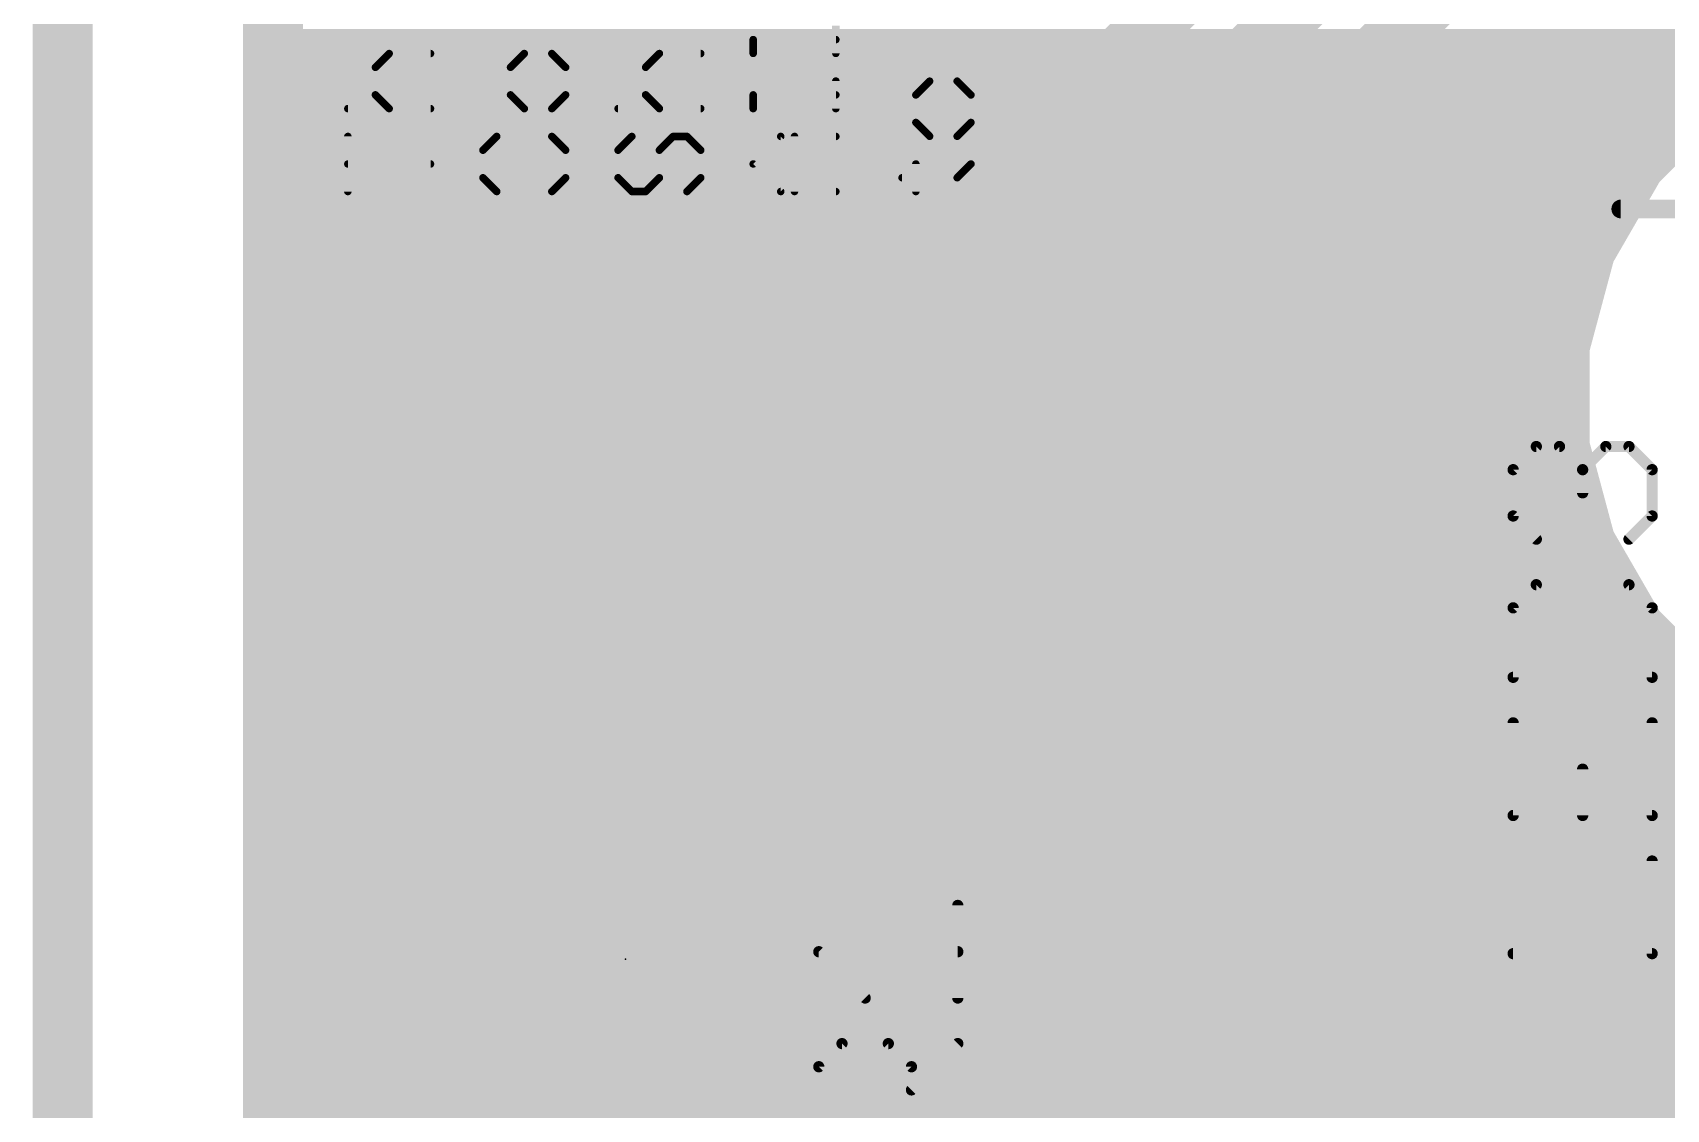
# Model space of a CAD drawing. Extents: x -0.2 to 42.2, y -0.3 to 59.1.
# Drawn here: x -0.2 to 10.85, y 29.46 to 36.75 of the extents above; entities that cross this region are included whole.
import ezdxf

# ---------------------------------------------------------------- set-up
doc = ezdxf.new("R2010")
doc.units = 0
for name, color, linetype in [('1', 22, 'CONTINUOUS'), ('16', 175, 'CONTINUOUS'), ('20', 7, 'CONTINUOUS'), ('21', 253, 'CONTINUOUS'), ('23', 7, 'CONTINUOUS'), ('25', 253, 'CONTINUOUS'), ('29', 253, 'CONTINUOUS')]:
    doc.layers.add(name, color=color, linetype=linetype)

# ---------------------------------------------------------------- blocks, each defined once
blk = doc.blocks.new('RECT')
blk.add_solid([(-0.5, -0.5), (0.5, -0.5), (-0.5, 0.5), (0.5, 0.5)])

msp = doc.modelspace()

# ---------------------------------------------------------------- linework, layer by layer
at = {"layer": '1', "const_width": 0.4064}
for points in [[(1.4224, 1.4224), (1.4224, 56.5776)], [(16.4338, 45.8709), (3.2932, 32.7303)], [(3.81, 32.385), (17.145, 45.72)], [(4.7509, 32.4638), (17.0732, 44.7861)], [(1.4224, 36.576), (7.1389, 36.576)], [(8.8631, 36.576), (11.4936, 36.576)], [(11.1225, 36.3459), (10.6441, 35.8675)], [(1.4224, 36.1696), (6.7325, 36.1696)], [(8.4567, 36.1696), (10.9462, 36.1696)], [(10.6441, 35.8675), (10.3059, 35.2817)], [(1.4224, 35.7632), (6.3261, 35.7632)], [(8.0503, 35.7632), (10.5839, 35.7632)], [(1.4224, 35.3568), (5.9197, 35.3568)], [(7.6439, 35.3568), (10.3493, 35.3568)], [(10.3059, 35.2817), (10.1308, 34.6282)], [(1.4224, 34.9504), (5.5133, 34.9504)], [(7.2375, 34.9504), (10.2171, 34.9504)], [(10.1308, 34.6282), (10.1308, 33.9518)], [(1.4224, 34.544), (5.1069, 34.544)], [(6.8311, 34.544), (10.1308, 34.544)], [(1.4224, 34.1376), (4.7005, 34.1376)], [(6.4247, 34.1376), (10.1308, 34.1376)], [(10.1308, 33.9518), (10.3059, 33.2983)], [(1.4224, 33.7312), (4.2941, 33.7312)], [(6.0183, 33.7312), (10.1899, 33.7312)], [(1.4224, 33.3248), (3.8877, 33.3248)], [(5.6119, 33.3248), (10.2988, 33.3248)], [(10.3059, 33.2983), (10.6441, 32.7125)], [(1.4224, 32.9184), (3.4813, 32.9184)], [(5.2055, 32.9184), (10.5252, 32.9184)], [(3.2932, 32.7303), (3.2004, 32.5063)], [(10.6441, 32.7125), (11.1225, 32.2341)], [(1.4224, 32.512), (3.2028, 32.512)], [(2.8917, 32.4864), (2.6536, 32.2483)], [(3.2004, 32.4864), (2.8917, 32.4864)], [(3.2004, 32.5063), (3.2004, 32.4864)], [(4.9664, 32.2483), (4.7509, 32.4638)], [(4.7991, 32.512), (10.8446, 32.512)], [(3.81, 31.43), (3.81, 32.385)], [(2.6536, 32.2483), (2.6536, 30.6117)], [(4.9664, 30.6117), (4.9664, 32.2483)], [(1.4224, 32.1056), (2.6536, 32.1056)], [(4.9664, 32.1056), (11.3451, 32.1056)], [(1.4224, 31.6992), (2.6536, 31.6992)], [(4.9664, 31.6992), (11.4936, 31.6992)], [(1.4224, 31.2928), (2.6536, 31.2928)], [(4.9664, 31.2928), (11.4936, 31.2928)], [(1.4224, 30.8864), (2.6536, 30.8864)], [(4.9664, 30.8864), (11.6289, 30.8864)], [(2.6536, 30.6117), (2.7853, 30.48)], [(4.8347, 30.48), (4.9664, 30.6117)], [(1.4224, 30.48), (2.7853, 30.48)], [(2.7853, 30.48), (2.6536, 30.3483)], [(4.9664, 30.3483), (4.8347, 30.48)], [(4.8347, 30.48), (12.4729, 30.48)], [(2.6536, 30.3483), (2.6536, 28.7117)], [(4.9664, 28.7117), (4.9664, 30.3483)], [(1.4224, 30.0736), (2.6536, 30.0736)], [(4.9664, 30.0736), (12.8793, 30.0736)], [(1.4224, 29.6672), (2.6536, 29.6672)], [(4.9664, 29.6672), (15.3924, 29.6672)], [(3.81, 20.955), (3.81, 29.53)], [(1.4224, 29.2608), (2.6536, 29.2608)], [(4.9664, 29.2608), (15.3924, 29.2608)]]:
    msp.add_lwpolyline(points, dxfattribs=at)
at = {"layer": '1', "const_width": 0.2032}
for points in [[(1.4224, 36.6776, 1), (1.4224, 36.4744)], [(7.1389, 36.4744, 1), (7.1389, 36.6776)], [(8.8631, 36.6776, 1), (8.8631, 36.4744)], [(1.4224, 36.2712, 1), (1.4224, 36.068)], [(6.7325, 36.068, 1), (6.7325, 36.2712)], [(8.4567, 36.2712, 1), (8.4567, 36.068)], [(10.9462, 36.068, 1), (10.9462, 36.2712)], [(10.7321, 35.8167, 1), (10.5561, 35.9183)], [(1.4224, 35.8648, 1), (1.4224, 35.6616)], [(6.3261, 35.6616, 1), (6.3261, 35.8648)], [(8.0503, 35.8648, 1), (8.0503, 35.6616)], [(10.5723, 35.9394, 1), (10.716, 35.7957)], [(10.5839, 35.6616, 1), (10.5839, 35.8648)], [(1.4224, 35.4584, 1), (1.4224, 35.2552)], [(5.9197, 35.2552, 1), (5.9197, 35.4584)], [(7.6439, 35.4584, 1), (7.6439, 35.2552)], [(10.3493, 35.2552, 1), (10.3493, 35.4584)], [(10.2179, 35.3325, 1), (10.3939, 35.2309)], [(10.404, 35.2554, 1), (10.2077, 35.308)], [(1.4224, 35.052, 1), (1.4224, 34.8488)], [(5.5133, 34.8488, 1), (5.5133, 35.052)], [(7.2375, 35.052, 1), (7.2375, 34.8488)], [(10.2171, 34.8488, 1), (10.2171, 35.052)], [(10.2324, 34.6282, 1), (10.0292, 34.6282)], [(1.4224, 34.6456, 1), (1.4224, 34.4424)], [(5.1069, 34.4424, 1), (5.1069, 34.6456)], [(6.8311, 34.6456, 1), (6.8311, 34.4424)], [(10.0327, 34.6545, 1), (10.2289, 34.6019)], [(10.1308, 34.4424, 1), (10.1308, 34.6456)], [(1.4224, 34.2392, 1), (1.4224, 34.036)], [(4.7005, 34.036, 1), (4.7005, 34.2392)], [(6.4247, 34.2392, 1), (6.4247, 34.036)], [(10.1308, 34.036, 1), (10.1308, 34.2392)], [(10.2289, 33.9781, 1), (10.0327, 33.9255)], [(10.0292, 33.9518, 1), (10.2324, 33.9518)], [(1.4224, 33.8328, 1), (1.4224, 33.6296)], [(4.2941, 33.6296, 1), (4.2941, 33.8328)], [(6.0183, 33.8328, 1), (6.0183, 33.6296)], [(10.1899, 33.6296, 1), (10.1899, 33.8328)], [(1.4224, 33.4264, 1), (1.4224, 33.2232)], [(3.8877, 33.2232, 1), (3.8877, 33.4264)], [(5.6119, 33.4264, 1), (5.6119, 33.2232)], [(10.3939, 33.3491, 1), (10.2179, 33.2475)], [(10.2988, 33.2232, 1), (10.2988, 33.4264)], [(10.2077, 33.272, 1), (10.404, 33.3246)], [(1.4224, 33.02, 1), (1.4224, 32.8168)], [(3.4813, 32.8168, 1), (3.4813, 33.02)], [(5.2055, 33.02, 1), (5.2055, 32.8168)], [(10.5252, 32.8168, 1), (10.5252, 33.02)], [(3.2214, 32.8022, 1), (3.365, 32.6585)], [(3.3871, 32.6914, 1), (3.1993, 32.7692)], [(10.716, 32.7843, 1), (10.5723, 32.6406)], [(10.5561, 32.6617, 1), (10.7321, 32.7633)], [(1.4224, 32.6136, 1), (1.4224, 32.4104)], [(2.8917, 32.588, 1), (2.8917, 32.3848)], [(2.9635, 32.4146, 1), (2.8198, 32.5582)], [(3.302, 32.5063, 1), (3.0988, 32.5063)], [(3.1065, 32.5451, 1), (3.2943, 32.4674)], [(3.2004, 32.3848, 1), (3.2004, 32.588)], [(3.2028, 32.4104, 1), (3.2028, 32.6136)], [(4.8228, 32.5357, 1), (4.6791, 32.392)], [(4.6791, 32.5357, 1), (4.8228, 32.392)], [(4.7991, 32.6136, 1), (4.7991, 32.4104)], [(10.8446, 32.4104, 1), (10.8446, 32.6136)], [(3.0988, 32.4864, 1), (3.302, 32.4864)], [(3.9116, 32.385, 1), (3.7084, 32.385)], [(3.7382, 32.4568, 1), (3.8818, 32.3132)], [(2.7552, 32.2483, 1), (2.552, 32.2483)], [(2.5818, 32.3202, 1), (2.7254, 32.1765)], [(5.068, 32.2483, 1), (4.8648, 32.2483)], [(4.8946, 32.1765, 1), (5.0382, 32.3202)], [(1.4224, 32.2072, 1), (1.4224, 32.004)], [(2.6536, 32.004, 1), (2.6536, 32.2072)], [(4.9664, 32.2072, 1), (4.9664, 32.004)], [(1.4224, 31.8008, 1), (1.4224, 31.5976)], [(2.6536, 31.5976, 1), (2.6536, 31.8008)], [(4.9664, 31.8008, 1), (4.9664, 31.5976)], [(3.7084, 31.43, 1), (3.9116, 31.43)], [(1.4224, 31.3944, 1), (1.4224, 31.1912)], [(2.6536, 31.1912, 1), (2.6536, 31.3944)], [(4.9664, 31.3944, 1), (4.9664, 31.1912)], [(1.4224, 30.988, 1), (1.4224, 30.7848)], [(2.6536, 30.7848, 1), (2.6536, 30.988)], [(4.9664, 30.988, 1), (4.9664, 30.7848)], [(2.7254, 30.6835, 1), (2.5818, 30.5398)], [(5.0382, 30.5398, 1), (4.8946, 30.6835)], [(1.4224, 30.5816, 1), (1.4224, 30.3784)], [(2.552, 30.6117, 1), (2.7552, 30.6117)], [(2.8571, 30.4082, 1), (2.7134, 30.5518)], [(2.7134, 30.4082, 1), (2.8571, 30.5518)], [(2.7853, 30.3784, 1), (2.7853, 30.5816)], [(4.8347, 30.5816, 1), (4.8347, 30.3784)], [(4.9066, 30.5518, 1), (4.7629, 30.4082)], [(4.7629, 30.5518, 1), (4.9066, 30.4082)], [(4.8648, 30.6117, 1), (5.068, 30.6117)], [(2.7552, 30.3483, 1), (2.552, 30.3483)], [(2.5818, 30.4202, 1), (2.7254, 30.2765)], [(5.068, 30.3483, 1), (4.8648, 30.3483)], [(4.8946, 30.2765, 1), (5.0382, 30.4202)], [(1.4224, 30.1752, 1), (1.4224, 29.972)], [(2.6536, 29.972, 1), (2.6536, 30.1752)], [(4.9664, 30.1752, 1), (4.9664, 29.972)], [(1.4224, 29.7688, 1), (1.4224, 29.5656)], [(2.6536, 29.5656, 1), (2.6536, 29.7688)], [(4.9664, 29.7688, 1), (4.9664, 29.5656)], [(3.9116, 29.53, 1), (3.7084, 29.53)], [(1.4224, 29.3624, 1), (1.4224, 29.1592)], [(2.6536, 29.1592, 1), (2.6536, 29.3624)], [(4.9664, 29.3624, 1), (4.9664, 29.1592)]]:
    msp.add_lwpolyline(points, format="xyb", dxfattribs=at)
at = {"layer": '16', "const_width": 0.4064}
for points in [[(1.4224, 1.4224), (1.4224, 56.5776)], [(1.4224, 36.576), (11.5211, 36.576)], [(11.1225, 36.3459), (10.6441, 35.8675)], [(1.4224, 36.1696), (10.9462, 36.1696)], [(10.6441, 35.8675), (10.3059, 35.2817)], [(1.4224, 35.7632), (10.5839, 35.7632)], [(1.4224, 35.3568), (10.3493, 35.3568)], [(10.3059, 35.2817), (10.1308, 34.6282)], [(1.4224, 34.9504), (10.2171, 34.9504)], [(10.1308, 34.6282), (10.1308, 33.9518)], [(1.4224, 34.544), (10.1308, 34.544)], [(1.4224, 34.1376), (10.1308, 34.1376)], [(10.1308, 33.9518), (10.3059, 33.2983)], [(1.4224, 33.7312), (10.1899, 33.7312)], [(1.4224, 33.3248), (10.2988, 33.3248)], [(10.3059, 33.2983), (10.6441, 32.7125)], [(1.4224, 32.9184), (10.5252, 32.9184)], [(10.6441, 32.7125), (11.1225, 32.2341)], [(1.4224, 32.512), (10.8446, 32.512)], [(1.4224, 32.1056), (11.3451, 32.1056)], [(1.4224, 31.6992), (40.5776, 31.6992)], [(1.4224, 31.2928), (40.5776, 31.2928)], [(1.4224, 30.8864), (40.5776, 30.8864)], [(1.4224, 30.48), (40.5776, 30.48)], [(1.4224, 30.0736), (40.5776, 30.0736)], [(1.4224, 29.6672), (40.5776, 29.6672)], [(1.4224, 29.2608), (40.5776, 29.2608)]]:
    msp.add_lwpolyline(points, dxfattribs=at)
at = {"layer": '16', "const_width": 0.2032}
for points in [[(1.4224, 36.6776, 1), (1.4224, 36.4744)], [(1.4224, 36.2712, 1), (1.4224, 36.068)], [(10.9462, 36.068, 1), (10.9462, 36.2712)], [(10.7321, 35.8167, 1), (10.5561, 35.9183)], [(1.4224, 35.8648, 1), (1.4224, 35.6616)], [(10.5723, 35.9394, 1), (10.716, 35.7957)], [(10.5839, 35.6616, 1), (10.5839, 35.8648)], [(1.4224, 35.4584, 1), (1.4224, 35.2552)], [(10.3493, 35.2552, 1), (10.3493, 35.4584)], [(10.2179, 35.3325, 1), (10.3939, 35.2309)], [(10.404, 35.2554, 1), (10.2077, 35.308)], [(1.4224, 35.052, 1), (1.4224, 34.8488)], [(10.2171, 34.8488, 1), (10.2171, 35.052)], [(10.2324, 34.6282, 1), (10.0292, 34.6282)], [(1.4224, 34.6456, 1), (1.4224, 34.4424)], [(10.0327, 34.6545, 1), (10.2289, 34.6019)], [(10.1308, 34.4424, 1), (10.1308, 34.6456)], [(1.4224, 34.2392, 1), (1.4224, 34.036)], [(10.1308, 34.036, 1), (10.1308, 34.2392)], [(10.2289, 33.9781, 1), (10.0327, 33.9255)], [(10.0292, 33.9518, 1), (10.2324, 33.9518)], [(1.4224, 33.8328, 1), (1.4224, 33.6296)], [(10.1899, 33.6296, 1), (10.1899, 33.8328)], [(1.4224, 33.4264, 1), (1.4224, 33.2232)], [(10.3939, 33.3491, 1), (10.2179, 33.2475)], [(10.2988, 33.2232, 1), (10.2988, 33.4264)], [(10.2077, 33.272, 1), (10.404, 33.3246)], [(1.4224, 33.02, 1), (1.4224, 32.8168)], [(10.5252, 32.8168, 1), (10.5252, 33.02)], [(10.716, 32.7843, 1), (10.5723, 32.6406)], [(10.5561, 32.6617, 1), (10.7321, 32.7633)], [(1.4224, 32.6136, 1), (1.4224, 32.4104)], [(10.8446, 32.4104, 1), (10.8446, 32.6136)], [(1.4224, 32.2072, 1), (1.4224, 32.004)], [(1.4224, 31.8008, 1), (1.4224, 31.5976)], [(1.4224, 31.3944, 1), (1.4224, 31.1912)], [(1.4224, 30.988, 1), (1.4224, 30.7848)], [(1.4224, 30.5816, 1), (1.4224, 30.3784)], [(1.4224, 30.1752, 1), (1.4224, 29.972)], [(1.4224, 29.7688, 1), (1.4224, 29.5656)], [(1.4224, 29.3624, 1), (1.4224, 29.1592)]]:
    msp.add_lwpolyline(points, format="xyb", dxfattribs=at)
at = {"layer": '20', "const_width": 0.4064}
msp.add_lwpolyline([(0, 0), (0, 58)], dxfattribs=at)
at = {"layer": '21'}
for points, const_width in [([(5.2324, 36.6138), (5.2324, 36.8003)], 0.0508), ([(4.6731, 36.6138), (4.6731, 36.707)], 0.0508), ([(4.6731, 36.707), (5.2324, 36.707)], 0.0508), ([(2.1164, 36.5193), (2.2096, 36.6125)], 0.0508), ([(2.2096, 36.6125), (2.4892, 36.6125)], 0.0508), ([(3.124, 36.6125), (3.0308, 36.5193)], 0.0508), ([(3.3104, 36.6125), (3.124, 36.6125)], 0.0508), ([(3.4036, 36.5193), (3.3104, 36.6125)], 0.0508), ([(3.9452, 36.5193), (4.0384, 36.6125)], 0.0508), ([(4.0384, 36.6125), (4.318, 36.6125)], 0.0508), ([(2.1164, 36.3328), (2.1164, 36.5193)], 0.0508), ([(3.0308, 36.5193), (3.0308, 36.3328)], 0.0508), ([(3.4036, 36.3328), (3.4036, 36.5193)], 0.0508), ([(3.9452, 36.3328), (3.9452, 36.5193)], 0.0508), ([(5.2324, 36.2396), (5.2324, 36.4261)], 0.0508), ([(5.8672, 36.4254), (5.774, 36.3322)], 0.0508), ([(6.0536, 36.4254), (5.8672, 36.4254)], 0.0508), ([(6.1468, 36.3322), (6.0536, 36.4254)], 0.0508), ([(1.9299, 36.2396), (2.4892, 36.2396)], 0.0508), ([(2.2096, 36.2396), (2.1164, 36.3328)], 0.0508), ([(3.0308, 36.3328), (3.124, 36.2396)], 0.0508), ([(3.124, 36.2396), (3.3104, 36.2396)], 0.0508), ([(3.3104, 36.2396), (3.4036, 36.3328)], 0.0508), ([(3.7587, 36.2396), (4.318, 36.2396)], 0.0508), ([(4.0384, 36.2396), (3.9452, 36.3328)], 0.0508), ([(4.6731, 36.2396), (4.6731, 36.3328)], 0.0508), ([(4.6731, 36.3328), (5.2324, 36.3328)], 0.0508), ([(5.774, 36.3322), (5.774, 36.1457)], 0.0508), ([(6.1468, 36.1457), (6.1468, 36.3322)], 0.0508), ([(5.774, 36.1457), (5.8672, 36.0525)], 0.0508), ([(6.0536, 36.0525), (6.1468, 36.1457)], 0.0508), ([(1.9299, 35.6783), (1.9299, 36.0512)], 0.0508), ([(2.9375, 36.0512), (2.8443, 35.958)], 0.0508), ([(3.4036, 35.958), (3.3104, 36.0512)], 0.0508), ([(3.8519, 36.0512), (3.7587, 35.958)], 0.0508), ([(4.0384, 35.958), (4.1316, 36.0512)], 0.0508), ([(4.1316, 36.0512), (4.2248, 36.0512)], 0.0508), ([(4.2248, 36.0512), (4.318, 35.958)], 0.0508), ([(4.6731, 35.8647), (4.8596, 36.0512)], 0.0508), ([(4.8596, 36.0512), (5.2324, 36.0512)], 0.0508), ([(4.9528, 35.6783), (4.9528, 36.0512)], 0.0508), ([(5.8672, 36.0525), (6.0536, 36.0525)], 0.0508), ([(2.8443, 35.958), (2.8443, 35.7715)], 0.0508), ([(3.4036, 35.7715), (3.4036, 35.958)], 0.0508), ([(3.7587, 35.958), (3.7587, 35.7715)], 0.0508), ([(4.0384, 35.7715), (4.0384, 35.958)], 0.0508), ([(4.318, 35.958), (4.318, 35.7715)], 0.0508), ([(2.4892, 35.8647), (1.9299, 35.8647)], 0.0508), ([(4.8596, 35.6783), (4.6731, 35.8647)], 0.0508), ([(5.774, 35.6783), (5.774, 35.8647)], 0.0508), ([(6.0536, 35.7715), (6.1468, 35.8647)], 0.0508), ([(2.8443, 35.7715), (2.9375, 35.6783)], 0.0508), ([(3.3104, 35.6783), (3.4036, 35.7715)], 0.0508), ([(3.7587, 35.7715), (3.8519, 35.6783)], 0.0508), ([(3.9452, 35.6783), (4.0384, 35.7715)], 0.0508), ([(4.318, 35.7715), (4.2248, 35.6783)], 0.0508), ([(5.6807, 35.7715), (6.0536, 35.7715)], 0.0508), ([(2.9375, 35.6783), (3.3104, 35.6783)], 0.0508), ([(3.8519, 35.6783), (3.9452, 35.6783)], 0.0508), ([(5.2324, 35.6783), (4.8596, 35.6783)], 0.0508), ([(11.815, 35.56), (10.545, 35.56)], 0.127)]:
    msp.add_lwpolyline(points, dxfattribs=dict(at, const_width=const_width))
for points, const_width in [([(4.6858, 36.707, 1), (4.6604, 36.707)], 0.0254), ([(4.6731, 36.7197, 1), (4.6731, 36.6943)], 0.0254), ([(5.2324, 36.6943, 1), (5.2324, 36.7197)], 0.0254), ([(2.2096, 36.6252, 1), (2.2096, 36.5998)], 0.0254), ([(2.2185, 36.6035, 1), (2.2006, 36.6215)], 0.0254), ([(2.4892, 36.5998, 1), (2.4892, 36.6252)], 0.0254), ([(3.124, 36.6252, 1), (3.124, 36.5998)], 0.0254), ([(3.1329, 36.6035, 1), (3.115, 36.6215)], 0.0254), ([(3.3194, 36.6215, 1), (3.3014, 36.6035)], 0.0254), ([(3.3104, 36.5998, 1), (3.3104, 36.6252)], 0.0254), ([(4.0384, 36.6252, 1), (4.0384, 36.5998)], 0.0254), ([(4.0473, 36.6035, 1), (4.0294, 36.6215)], 0.0254), ([(4.318, 36.5998, 1), (4.318, 36.6252)], 0.0254), ([(4.6604, 36.6138, 1), (4.6858, 36.6138)], 0.0254), ([(5.2197, 36.6138, 1), (5.2451, 36.6138)], 0.0254), ([(2.1291, 36.5193, 1), (2.1037, 36.5193)], 0.0254), ([(2.1074, 36.5282, 1), (2.1253, 36.5103)], 0.0254), ([(3.0435, 36.5193, 1), (3.0181, 36.5193)], 0.0254), ([(3.0218, 36.5282, 1), (3.0397, 36.5103)], 0.0254), ([(3.4163, 36.5193, 1), (3.3909, 36.5193)], 0.0254), ([(3.3946, 36.5103, 1), (3.4126, 36.5282)], 0.0254), ([(3.9579, 36.5193, 1), (3.9325, 36.5193)], 0.0254), ([(3.9362, 36.5282, 1), (3.9541, 36.5103)], 0.0254), ([(5.2451, 36.4261, 1), (5.2197, 36.4261)], 0.0254), ([(5.8672, 36.4381, 1), (5.8672, 36.4127)], 0.0254), ([(5.8761, 36.4164, 1), (5.8582, 36.4344)], 0.0254), ([(6.0626, 36.4344, 1), (6.0446, 36.4164)], 0.0254), ([(6.0536, 36.4127, 1), (6.0536, 36.4381)], 0.0254), ([(1.9299, 36.2523, 1), (1.9299, 36.2269)], 0.0254), ([(2.1253, 36.3418, 1), (2.1074, 36.3239)], 0.0254), ([(2.1037, 36.3328, 1), (2.1291, 36.3328)], 0.0254), ([(2.4892, 36.2269, 1), (2.4892, 36.2523)], 0.0254), ([(3.0397, 36.3418, 1), (3.0218, 36.3239)], 0.0254), ([(3.0181, 36.3328, 1), (3.0435, 36.3328)], 0.0254), ([(3.124, 36.2523, 1), (3.124, 36.2269)], 0.0254), ([(3.3104, 36.2269, 1), (3.3104, 36.2523)], 0.0254), ([(3.3909, 36.3328, 1), (3.4163, 36.3328)], 0.0254), ([(3.4126, 36.3239, 1), (3.3946, 36.3418)], 0.0254), ([(3.7587, 36.2523, 1), (3.7587, 36.2269)], 0.0254), ([(3.9541, 36.3418, 1), (3.9362, 36.3239)], 0.0254), ([(3.9325, 36.3328, 1), (3.9579, 36.3328)], 0.0254), ([(4.318, 36.2269, 1), (4.318, 36.2523)], 0.0254), ([(4.6858, 36.3328, 1), (4.6604, 36.3328)], 0.0254), ([(4.6731, 36.3455, 1), (4.6731, 36.3201)], 0.0254), ([(5.2324, 36.3201, 1), (5.2324, 36.3455)], 0.0254), ([(5.7866, 36.3322, 1), (5.7613, 36.3322)], 0.0254), ([(5.765, 36.3411, 1), (5.7829, 36.3232)], 0.0254), ([(6.1595, 36.3322, 1), (6.1341, 36.3322)], 0.0254), ([(6.1378, 36.3232, 1), (6.1558, 36.3411)], 0.0254), ([(2.2006, 36.2306, 1), (2.2185, 36.2486)], 0.0254), ([(3.115, 36.2306, 1), (3.1329, 36.2486)], 0.0254), ([(3.3014, 36.2486, 1), (3.3194, 36.2306)], 0.0254), ([(4.0294, 36.2306, 1), (4.0473, 36.2486)], 0.0254), ([(4.6604, 36.2396, 1), (4.6858, 36.2396)], 0.0254), ([(5.2197, 36.2396, 1), (5.2451, 36.2396)], 0.0254), ([(5.7829, 36.1547, 1), (5.765, 36.1368)], 0.0254), ([(5.7613, 36.1457, 1), (5.7866, 36.1457)], 0.0254), ([(6.1341, 36.1457, 1), (6.1595, 36.1457)], 0.0254), ([(6.1558, 36.1368, 1), (6.1378, 36.1547)], 0.0254), ([(1.9426, 36.0512, 1), (1.9172, 36.0512)], 0.0254), ([(2.9465, 36.0422, 1), (2.9286, 36.0601)], 0.0254), ([(3.3194, 36.0601, 1), (3.3014, 36.0422)], 0.0254), ([(3.8609, 36.0422, 1), (3.843, 36.0601)], 0.0254), ([(4.1316, 36.0639, 1), (4.1316, 36.0385)], 0.0254), ([(4.1406, 36.0422, 1), (4.1226, 36.0601)], 0.0254), ([(4.2338, 36.0601, 1), (4.2158, 36.0422)], 0.0254), ([(4.2248, 36.0385, 1), (4.2248, 36.0639)], 0.0254), ([(4.8596, 36.0639, 1), (4.8596, 36.0385)], 0.0254), ([(4.8685, 36.0422, 1), (4.8506, 36.0601)], 0.0254), ([(4.9655, 36.0512, 1), (4.9401, 36.0512)], 0.0254), ([(5.2324, 36.0385, 1), (5.2324, 36.0639)], 0.0254), ([(5.8672, 36.0652, 1), (5.8672, 36.0398)], 0.0254), ([(5.8582, 36.0435, 1), (5.8761, 36.0615)], 0.0254), ([(6.0446, 36.0615, 1), (6.0626, 36.0435)], 0.0254), ([(6.0536, 36.0398, 1), (6.0536, 36.0652)], 0.0254), ([(2.857, 35.958, 1), (2.8316, 35.958)], 0.0254), ([(2.8353, 35.9669, 1), (2.8533, 35.949)], 0.0254), ([(3.4163, 35.958, 1), (3.3909, 35.958)], 0.0254), ([(3.3946, 35.949, 1), (3.4126, 35.9669)], 0.0254), ([(3.7714, 35.958, 1), (3.746, 35.958)], 0.0254), ([(3.7497, 35.9669, 1), (3.7677, 35.949)], 0.0254), ([(4.0511, 35.958, 1), (4.0257, 35.958)], 0.0254), ([(4.0294, 35.9669, 1), (4.0473, 35.949)], 0.0254), ([(4.3307, 35.958, 1), (4.3053, 35.958)], 0.0254), ([(4.309, 35.949, 1), (4.327, 35.9669)], 0.0254), ([(1.9299, 35.8774, 1), (1.9299, 35.852)], 0.0254), ([(2.4892, 35.852, 1), (2.4892, 35.8774)], 0.0254), ([(4.6821, 35.8737, 1), (4.6641, 35.8558)], 0.0254), ([(4.6641, 35.8737, 1), (4.6821, 35.8558)], 0.0254), ([(5.7866, 35.8647, 1), (5.7613, 35.8647)], 0.0254), ([(6.1558, 35.8558, 1), (6.1378, 35.8737)], 0.0254), ([(2.8533, 35.7805, 1), (2.8353, 35.7625)], 0.0254), ([(2.8316, 35.7715, 1), (2.857, 35.7715)], 0.0254), ([(3.3909, 35.7715, 1), (3.4163, 35.7715)], 0.0254), ([(3.4126, 35.7625, 1), (3.3946, 35.7805)], 0.0254), ([(3.7677, 35.7805, 1), (3.7497, 35.7625)], 0.0254), ([(3.746, 35.7715, 1), (3.7714, 35.7715)], 0.0254), ([(4.0257, 35.7715, 1), (4.0511, 35.7715)], 0.0254), ([(4.0473, 35.7625, 1), (4.0294, 35.7805)], 0.0254), ([(4.3053, 35.7715, 1), (4.3307, 35.7715)], 0.0254), ([(4.327, 35.7625, 1), (4.309, 35.7805)], 0.0254), ([(5.6807, 35.7842, 1), (5.6807, 35.7588)], 0.0254), ([(6.0446, 35.7805, 1), (6.0626, 35.7625)], 0.0254), ([(6.0536, 35.7588, 1), (6.0536, 35.7842)], 0.0254), ([(1.9172, 35.6783, 1), (1.9426, 35.6783)], 0.0254), ([(2.9375, 35.691, 1), (2.9375, 35.6656)], 0.0254), ([(2.9286, 35.6693, 1), (2.9465, 35.6873)], 0.0254), ([(3.3014, 35.6873, 1), (3.3194, 35.6693)], 0.0254), ([(3.3104, 35.6656, 1), (3.3104, 35.691)], 0.0254), ([(3.8519, 35.691, 1), (3.8519, 35.6656)], 0.0254), ([(3.843, 35.6693, 1), (3.8609, 35.6873)], 0.0254), ([(3.9362, 35.6873, 1), (3.9541, 35.6693)], 0.0254), ([(3.9452, 35.6656, 1), (3.9452, 35.691)], 0.0254), ([(4.2158, 35.6873, 1), (4.2338, 35.6693)], 0.0254), ([(4.8596, 35.691, 1), (4.8596, 35.6656)], 0.0254), ([(4.8506, 35.6693, 1), (4.8685, 35.6873)], 0.0254), ([(4.9401, 35.6783, 1), (4.9655, 35.6783)], 0.0254), ([(5.2324, 35.6656, 1), (5.2324, 35.691)], 0.0254), ([(5.7613, 35.6783, 1), (5.7866, 35.6783)], 0.0254), ([(10.545, 35.5918, 1), (10.545, 35.5282)], 0.0635)]:
    msp.add_lwpolyline(points, format="xyb", dxfattribs=dict(at, const_width=const_width))
at = {"layer": '23'}
msp.add_point((3.81, 30.48), dxfattribs=at)
at = {"layer": '25', "const_width": 0.0762}
for points in [[(9.8163, 33.795), (9.9731, 33.9517)], [(9.9731, 33.9517), (10.1298, 33.9517)], [(10.1298, 33.9517), (10.2866, 33.795)], [(10.2866, 33.795), (10.4434, 33.9517)], [(10.4434, 33.9517), (10.6001, 33.9517)], [(10.6001, 33.9517), (10.7569, 33.795)], [(9.8163, 33.4814), (9.8163, 33.795)], [(10.2866, 33.795), (10.2866, 33.6382)], [(10.7569, 33.795), (10.7569, 33.4814)], [(9.9731, 33.3247), (9.8163, 33.4814)], [(10.7569, 33.4814), (10.6001, 33.3247)], [(9.9731, 33.0162), (9.8163, 32.8594)], [(10.6001, 33.0162), (9.9731, 33.0162)], [(10.7569, 32.8594), (10.6001, 33.0162)], [(9.8163, 32.8594), (9.8163, 32.3891)], [(10.7569, 32.3891), (10.7569, 32.8594)], [(9.8163, 32.3891), (10.7569, 32.3891)], [(9.8163, 32.0807), (9.8163, 31.4536)], [(10.7569, 31.4536), (10.7569, 32.0807)], [(10.2866, 31.4536), (10.2866, 31.7672)], [(9.8163, 31.4536), (10.7569, 31.4536)], [(10.7569, 30.5181), (10.7569, 31.1452)], [(6.0579, 30.2176), (6.0579, 30.8447)], [(5.4308, 30.2176), (5.1173, 30.5311)], [(5.1173, 30.5311), (6.0579, 30.5311)], [(9.8163, 30.5181), (10.7569, 30.5181)], [(5.1173, 29.7524), (5.2741, 29.9091)], [(5.2741, 29.9091), (5.5876, 29.9091)], [(5.5876, 29.9091), (5.7444, 29.7524)], [(5.7444, 29.5956), (6.0579, 29.9091)], [(5.1173, 29.2821), (5.1173, 29.7524)], [(5.7444, 29.7524), (5.7444, 29.2821)]]:
    msp.add_lwpolyline(points, dxfattribs=at)
at = {"layer": '25', "const_width": 0.0381}
for points in [[(9.9731, 33.9708, 1), (9.9731, 33.9327)], [(9.9865, 33.9383, 1), (9.9596, 33.9652)], [(10.1433, 33.9652, 1), (10.1164, 33.9383)], [(10.1298, 33.9327, 1), (10.1298, 33.9708)], [(10.4434, 33.9708, 1), (10.4434, 33.9327)], [(10.4568, 33.9383, 1), (10.4299, 33.9652)], [(10.6136, 33.9652, 1), (10.5867, 33.9383)], [(10.6001, 33.9327, 1), (10.6001, 33.9708)], [(9.8353, 33.795, 1), (9.7972, 33.795)], [(10.3056, 33.795, 1), (10.2675, 33.795)], [(10.7759, 33.795, 1), (10.7378, 33.795)], [(9.8028, 33.8084, 1), (9.8298, 33.7815)], [(10.2731, 33.8084, 1), (10.3001, 33.7815)], [(10.2731, 33.7815, 1), (10.3001, 33.8084)], [(10.7434, 33.7815, 1), (10.7704, 33.8084)], [(10.2675, 33.6382, 1), (10.3056, 33.6382)], [(9.8298, 33.4949, 1), (9.8028, 33.468)], [(9.7972, 33.4814, 1), (9.8353, 33.4814)], [(10.7378, 33.4814, 1), (10.7759, 33.4814)], [(10.7704, 33.468, 1), (10.7434, 33.4949)], [(9.9596, 33.3112, 1), (9.9865, 33.3381)], [(10.5867, 33.3381, 1), (10.6136, 33.3112)], [(9.9731, 33.0353, 1), (9.9731, 32.9972)], [(9.9865, 33.0027, 1), (9.9596, 33.0297)], [(10.6136, 33.0297, 1), (10.5867, 33.0027)], [(10.6001, 32.9972, 1), (10.6001, 33.0353)], [(9.8353, 32.8594, 1), (9.7972, 32.8594)], [(9.8028, 32.8729, 1), (9.8298, 32.846)], [(10.7759, 32.8594, 1), (10.7378, 32.8594)], [(10.7434, 32.846, 1), (10.7704, 32.8729)], [(9.8163, 32.4082, 1), (9.8163, 32.3701)], [(9.7972, 32.3891, 1), (9.8353, 32.3891)], [(10.7378, 32.3891, 1), (10.7759, 32.3891)], [(10.7569, 32.3701, 1), (10.7569, 32.4082)], [(9.8353, 32.0807, 1), (9.7972, 32.0807)], [(10.7759, 32.0807, 1), (10.7378, 32.0807)], [(10.3056, 31.7672, 1), (10.2675, 31.7672)], [(9.8163, 31.4727, 1), (9.8163, 31.4346)], [(9.7972, 31.4536, 1), (9.8353, 31.4536)], [(10.2675, 31.4536, 1), (10.3056, 31.4536)], [(10.7378, 31.4536, 1), (10.7759, 31.4536)], [(10.7569, 31.4346, 1), (10.7569, 31.4727)], [(10.7759, 31.1452, 1), (10.7378, 31.1452)], [(6.077, 30.8447, 1), (6.0389, 30.8447)], [(5.1173, 30.5502, 1), (5.1173, 30.5121)], [(5.1308, 30.5446, 1), (5.1038, 30.5176)], [(6.0579, 30.5121, 1), (6.0579, 30.5502)], [(9.8163, 30.5372, 1), (9.8163, 30.4991)], [(10.7378, 30.5181, 1), (10.7759, 30.5181)], [(10.7569, 30.4991, 1), (10.7569, 30.5372)], [(5.4174, 30.2041, 1), (5.4443, 30.2311)], [(6.0389, 30.2176, 1), (6.077, 30.2176)], [(5.2741, 29.9282, 1), (5.2741, 29.8901)], [(5.2875, 29.8957, 1), (5.2606, 29.9226)], [(5.6011, 29.9226, 1), (5.5741, 29.8957)], [(5.5876, 29.8901, 1), (5.5876, 29.9282)], [(6.0714, 29.8957, 1), (6.0444, 29.9226)], [(5.1363, 29.7524, 1), (5.0982, 29.7524)], [(5.1038, 29.7658, 1), (5.1308, 29.7389)], [(5.7634, 29.7524, 1), (5.7253, 29.7524)], [(5.7309, 29.7389, 1), (5.7578, 29.7658)], [(5.7309, 29.6091, 1), (5.7578, 29.5821)]]:
    msp.add_lwpolyline(points, format="xyb", dxfattribs=at)

# ---------------------------------------------------------------- block references
at = {"layer": '1', "xscale": 1.3, "yscale": 1.5, "rotation": 270}
for p in [(3.81, 31.43), (3.81, 29.53)]:
    msp.add_blockref('RECT', p, dxfattribs=at)
at = {"layer": '29', "xscale": 1.5032, "yscale": 1.7032, "rotation": 270}
for p in [(3.81, 31.43), (3.81, 29.53)]:
    msp.add_blockref('RECT', p, dxfattribs=at)

doc.saveas('drawing.dxf')
